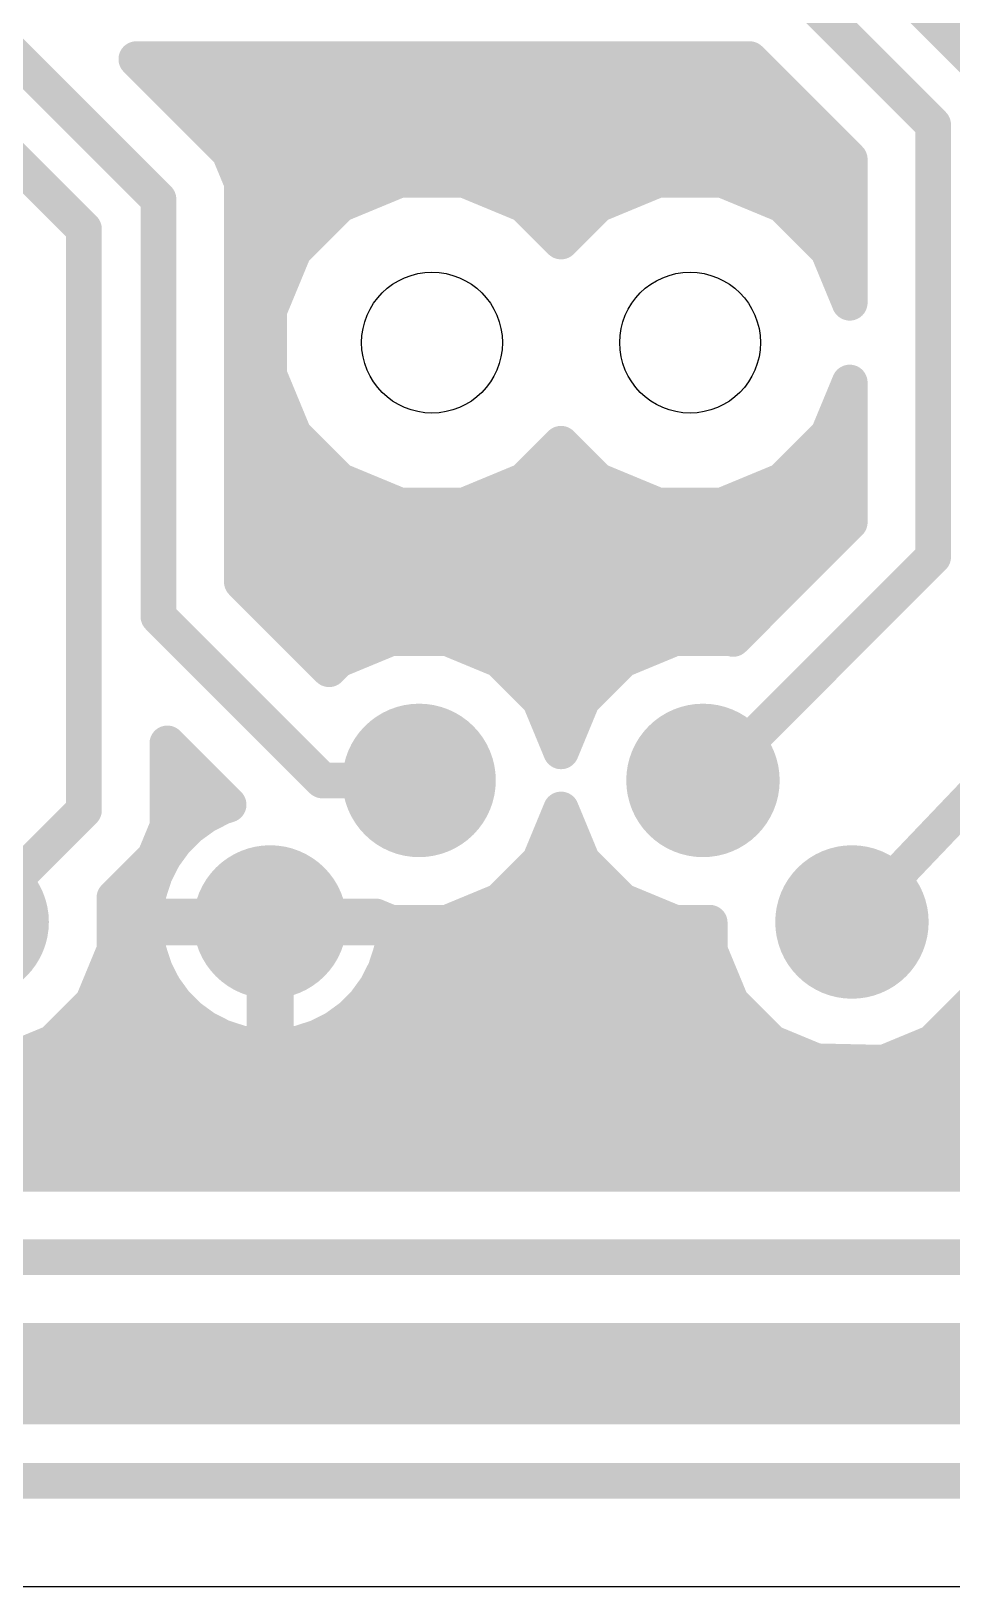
# Model space of a CAD drawing. Extents: x 0 to 68, y -7.3 to 12.7.
# Drawn here: x 34.98 to 42.83, y -7.25 to 6 of the extents above; entities that cross this region are included whole.
import ezdxf

# ---------------------------------------------------------------- set-up
doc = ezdxf.new("R2010")
doc.units = 0
for name, color, linetype in [('16', 175, 'CONTINUOUS'), ('17', 82, 'CONTINUOUS'), ('20', 7, 'CONTINUOUS')]:
    doc.layers.add(name, color=color, linetype=linetype)

# ---------------------------------------------------------------- blocks, each defined once
blk = doc.blocks.new('ROUNDP')
at = {"const_width": 0.5}
blk.add_lwpolyline([(0, -0.25, 1), (0, 0.25, 1), (0, -0.25)], format="xyb", dxfattribs=at)

msp = doc.modelspace()

# ---------------------------------------------------------------- linework, layer by layer
at = {"layer": '16', "const_width": 0.3048}
for points in [[(41.656, 7.112), (43.307, 5.461)], [(42.672, 5.207), (41.402, 6.477)], [(36.068, 4.572), (34.798, 5.842)], [(36.6709, 4.9749), (35.88, 5.7658)], [(35.88, 5.7658), (41.1074, 5.7658)], [(41.1074, 5.7658), (41.9608, 4.9124)], [(36.1594, 5.4864), (41.3868, 5.4864)], [(35.433, 4.318), (34.544, 5.207)], [(36.4642, 5.1816), (41.6916, 5.1816)], [(42.672, 1.524), (42.672, 5.207)], [(36.7792, 4.7135), (36.6709, 4.9749)], [(41.9608, 4.9124), (41.9608, 3.6902)], [(36.7115, 4.8768), (41.9608, 4.8768)], [(36.7792, 1.3106), (36.7792, 4.7135)], [(38.124, 4.7374), (37.6141, 4.5262)], [(38.676, 4.7374), (38.124, 4.7374)], [(39.1859, 4.5262), (38.676, 4.7374)], [(40.324, 4.7374), (39.8141, 4.5262)], [(40.876, 4.7374), (40.324, 4.7374)], [(41.3859, 4.5262), (40.876, 4.7374)], [(36.068, 1.016), (36.068, 4.572)], [(36.7792, 4.572), (37.7247, 4.572)], [(37.6141, 4.5262), (37.2238, 4.1359)], [(39.0753, 4.572), (39.9247, 4.572)], [(39.5, 4.2121), (39.1859, 4.5262)], [(39.8141, 4.5262), (39.5, 4.2121)], [(41.2753, 4.572), (41.9608, 4.572)], [(41.7762, 4.1359), (41.3859, 4.5262)], [(35.433, -0.635), (35.433, 4.318)], [(36.7792, 4.2672), (37.3551, 4.2672)], [(39.4449, 4.2672), (39.5551, 4.2672)], [(41.6449, 4.2672), (41.9608, 4.2672)], [(37.2238, 4.1359), (37.0126, 3.626)], [(41.9608, 3.6902), (41.7762, 4.1359)], [(36.7792, 3.9624), (37.152, 3.9624)], [(41.848, 3.9624), (41.9608, 3.9624)], [(36.7792, 3.6576), (37.0257, 3.6576)], [(37.0126, 3.626), (37.0126, 3.074)], [(36.7792, 3.3528), (37.0126, 3.3528)], [(36.7792, 3.048), (37.0234, 3.048)], [(37.0126, 3.074), (37.2238, 2.5641)], [(41.7762, 2.5641), (41.9608, 3.0098)], [(41.9608, 3.0098), (41.9608, 1.8186)], [(36.7792, 2.7432), (37.1496, 2.7432)], [(41.8504, 2.7432), (41.9608, 2.7432)], [(37.2238, 2.5641), (37.6141, 2.1738)], [(41.3859, 2.1738), (41.7762, 2.5641)], [(36.7792, 2.4384), (37.3495, 2.4384)], [(39.1859, 2.1738), (39.5, 2.4879)], [(39.4505, 2.4384), (39.5495, 2.4384)], [(39.5, 2.4879), (39.8141, 2.1738)], [(41.6505, 2.4384), (41.9608, 2.4384)], [(36.7792, 2.1336), (37.7112, 2.1336)], [(37.6141, 2.1738), (38.124, 1.9626)], [(38.676, 1.9626), (39.1859, 2.1738)], [(39.0888, 2.1336), (39.9112, 2.1336)], [(39.8141, 2.1738), (40.324, 1.9626)], [(40.876, 1.9626), (41.3859, 2.1738)], [(41.2888, 2.1336), (41.9608, 2.1336)], [(38.124, 1.9626), (38.676, 1.9626)], [(40.324, 1.9626), (40.876, 1.9626)], [(36.7792, 1.8288), (41.9608, 1.8288)], [(41.9608, 1.8186), (40.9673, 0.8251)], [(36.7792, 1.524), (41.6662, 1.524)], [(40.767, -0.381), (42.672, 1.524)], [(37.5228, 0.567), (36.7792, 1.3106)], [(39.497, 1.016), (39.497, 1.397)], [(36.8706, 1.2192), (41.3614, 1.2192)], [(37.465, -0.381), (36.068, 1.016)], [(37.1754, 0.9144), (41.0566, 0.9144)], [(38.0488, 0.8318), (37.603, 0.6472)], [(38.5312, 0.8318), (38.0488, 0.8318)], [(38.977, 0.6472), (38.5312, 0.8318)], [(40.4688, 0.8318), (40.023, 0.6472)], [(40.9512, 0.8318), (40.4688, 0.8318)], [(40.9673, 0.8251), (40.9512, 0.8318)], [(37.603, 0.6472), (37.5228, 0.567)], [(39.3182, 0.306), (38.977, 0.6472)], [(40.023, 0.6472), (39.6818, 0.306)], [(37.4802, 0.6096), (37.5654, 0.6096)], [(39.0146, 0.6096), (39.9854, 0.6096)], [(39.5, -0.133), (39.3182, 0.306)], [(39.3187, 0.3048), (39.6813, 0.3048)], [(39.6818, 0.306), (39.5, -0.133)], [(39.4449, 0), (39.5551, 0)], [(36.1442, -0.7765), (36.1442, -0.066)], [(36.1442, -0.066), (36.6658, -0.5876)], [(43.307, -0.197), (41.98, -1.5875)], [(36.1442, -0.3048), (36.383, -0.3048)], [(38.227, -0.381), (37.465, -0.381)], [(38.227, -0.381), (38.29, -0.381)], [(40.767, -0.381), (40.71, -0.381)], [(34.544, -1.524), (35.433, -0.635)], [(36.1442, -0.6096), (36.6035, -0.6096)], [(36.4642, -0.6806), (36.3292, -0.7787)], [(36.6129, -0.6048), (36.4642, -0.6806)], [(36.6658, -0.5876), (36.6129, -0.6048)], [(39.3182, -1.068), (39.5, -0.629)], [(39.5, -0.629), (39.6818, -1.068)], [(36.0359, -1.0379), (36.1442, -0.7765)], [(36.3292, -0.7787), (36.2112, -0.8967)], [(36.0871, -0.9144), (36.1983, -0.9144)], [(36.2112, -0.8967), (36.1131, -1.0317)], [(39.3818, -0.9144), (39.6182, -0.9144)], [(35.8359, -1.2379), (36.0359, -1.0379)], [(36.1131, -1.0317), (36.0373, -1.1804)], [(38.977, -1.4092), (39.3182, -1.068)], [(39.6818, -1.068), (40.023, -1.4092)], [(36.0373, -1.1804), (35.9857, -1.3392)], [(35.6928, -1.381), (35.8359, -1.2379)], [(35.8546, -1.2192), (36.0247, -1.2192)], [(35.9857, -1.3392), (35.9596, -1.504)], [(39.167, -1.2192), (39.833, -1.2192)], [(35.6928, -1.8287), (35.6928, -1.381)], [(38.5312, -1.5938), (38.977, -1.4092)], [(40.023, -1.4092), (40.4688, -1.5938)], [(35.6928, -1.524), (35.9596, -1.524)], [(35.9596, -1.504), (35.9596, -1.5399)], [(35.9596, -1.5399), (36.9724, -1.5399)], [(36.9724, -1.5399), (36.9724, -1.6351)], [(37.084, -3.048), (37.02, -1.5875)], [(37.0676, -1.6351), (37.0676, -1.5399)], [(37.0676, -1.5399), (37.9186, -1.5399)], [(37.9186, -1.5399), (38.0488, -1.5938)], [(38.0488, -1.5938), (38.5312, -1.5938)], [(38.6997, -1.524), (40.3003, -1.524)], [(40.4688, -1.5938), (40.7672, -1.5938)], [(40.7672, -1.5938), (40.7672, -1.8287)], [(36.9724, -1.6351), (35.9596, -1.6351)], [(35.9596, -1.6351), (35.9596, -1.671)], [(35.9596, -1.671), (35.9857, -1.8358)], [(36.9724, -2.6479), (36.9724, -1.6351)], [(36.9724, -1.6351), (37.0676, -1.6351)], [(37.0676, -1.6351), (37.0676, -2.6479)], [(38.0804, -1.6351), (37.0676, -1.6351)], [(38.0543, -1.8358), (38.0804, -1.671)], [(38.0804, -1.671), (38.0804, -1.6351)], [(35.5082, -2.2745), (35.6928, -1.8287)], [(35.6928, -1.8288), (35.9846, -1.8288)], [(35.9857, -1.8358), (36.0373, -1.9946)], [(36.9724, -1.8288), (37.0676, -1.8288)], [(38.0027, -1.9946), (38.0543, -1.8358)], [(38.0554, -1.8288), (40.7672, -1.8288)], [(40.7672, -1.8287), (40.9518, -2.2745)], [(36.0373, -1.9946), (36.1131, -2.1433)], [(37.9269, -2.1433), (38.0027, -1.9946)], [(35.5665, -2.1336), (36.1081, -2.1336)], [(36.9724, -2.1336), (37.0676, -2.1336)], [(37.9319, -2.1336), (40.8935, -2.1336)], [(36.1131, -2.1433), (36.2112, -2.2783)], [(37.8288, -2.2783), (37.9269, -2.1433)], [(35.167, -2.6157), (35.5082, -2.2745)], [(36.2112, -2.2783), (36.3292, -2.3963)], [(36.3292, -2.3963), (36.4642, -2.4944)], [(37.5758, -2.4944), (37.7108, -2.3963)], [(37.7108, -2.3963), (37.8288, -2.2783)], [(40.9518, -2.2745), (41.293, -2.6157)], [(42.667, -2.6157), (43.0082, -2.2745)], [(35.3443, -2.4384), (36.3871, -2.4384)], [(36.4642, -2.4944), (36.6129, -2.5702)], [(36.9724, -2.4384), (37.0676, -2.4384)], [(37.4271, -2.5702), (37.5758, -2.4944)], [(37.6529, -2.4384), (41.1157, -2.4384)], [(42.8443, -2.4384), (43.8871, -2.4384)], [(34.7212, -2.8003), (35.167, -2.6157)], [(36.83, -2.667), (35.3695, -3.2385)], [(36.6129, -2.5702), (36.7717, -2.6218)], [(36.7717, -2.6218), (36.9365, -2.6479)], [(36.83, -2.667), (42.545, -2.794)], [(36.9365, -2.6479), (36.9724, -2.6479)], [(37.0676, -2.6479), (37.1035, -2.6479)], [(37.1035, -2.6479), (37.2683, -2.6218)], [(37.2683, -2.6218), (37.4271, -2.5702)], [(41.293, -2.6157), (41.7388, -2.8003)], [(42.2212, -2.8003), (42.667, -2.6157)], [(28.702, -2.794), (35.179, -3.048)], [(34.8591, -2.7432), (41.6009, -2.7432)], [(41.7388, -2.8003), (42.2212, -2.8003)], [(42.3591, -2.7432), (49.0066, -2.7432)], [(42.545, -2.794), (44.577, -3.175)], [(14.3408, -3.048), (51.7873, -3.048)], [(35.179, -3.048), (35.3695, -3.2385)], [(35.3695, -3.2385), (37.084, -3.048)], [(14.6456, -3.3528), (49.1246, -3.3528)], [(14.9504, -3.6576), (48.7292, -3.6576)], [(48.653, -3.7338), (15.0266, -3.7338)], [(49.657, -4.445), (14.732, -4.445)], [(12.0706, -5.1816), (48.6784, -5.1816)], [(14.8735, -5.1562), (48.653, -5.1562)], [(11.7658, -5.4864), (49.002, -5.4864)], [(49.3699, -5.6388), (8.5496, -5.6388)], [(52.324, -5.715), (10.795, -5.715)], [(8.255, -6.35), (52.705, -6.35)]]:
    msp.add_lwpolyline(points, dxfattribs=at)
at = {"layer": '16', "const_width": 0.1524}
for points in [[(35.9339, 5.8197, 1), (35.8261, 5.7119)], [(35.88, 5.842, 1), (35.88, 5.6896)], [(41.1613, 5.8197, 1), (41.0535, 5.7119)], [(41.1074, 5.6896, 1), (41.1074, 5.842)], [(36.1594, 5.5626, 1), (36.1594, 5.4102)], [(41.3868, 5.4102, 1), (41.3868, 5.5626)], [(36.4642, 5.2578, 1), (36.4642, 5.1054)], [(41.6916, 5.1054, 1), (41.6916, 5.2578)], [(42.7482, 5.207, 1), (42.5958, 5.207)], [(42.6181, 5.1531, 1), (42.7259, 5.2609)], [(36.7413, 5.004, 1), (36.6005, 4.9457)], [(36.617, 4.921, 1), (36.7248, 5.0287)], [(42.037, 4.9124, 1), (41.8846, 4.9124)], [(41.9069, 4.8585, 1), (42.0147, 4.9663)], [(36.7115, 4.953, 1), (36.7115, 4.8006)], [(41.9608, 4.8006, 1), (41.9608, 4.953)], [(36.8554, 4.7135, 1), (36.703, 4.7135)], [(36.7088, 4.6843, 1), (36.8496, 4.7426)], [(38.124, 4.8136, 1), (38.124, 4.6612)], [(38.1532, 4.667, 1), (38.0949, 4.8078)], [(38.7051, 4.8078, 1), (38.6468, 4.667)], [(38.676, 4.6612, 1), (38.676, 4.8136)], [(40.324, 4.8136, 1), (40.324, 4.6612)], [(40.3532, 4.667, 1), (40.2949, 4.8078)], [(40.9051, 4.8078, 1), (40.8468, 4.667)], [(40.876, 4.6612, 1), (40.876, 4.8136)], [(36.1442, 4.572, 1), (35.9918, 4.572)], [(36.0141, 4.5181, 1), (36.1219, 4.6259)], [(36.7792, 4.6482, 1), (36.7792, 4.4958)], [(37.5849, 4.5966, 1), (37.6433, 4.4558)], [(37.668, 4.4723, 1), (37.5602, 4.5801)], [(37.7247, 4.4958, 1), (37.7247, 4.6482)], [(39.0753, 4.6482, 1), (39.0753, 4.4958)], [(39.2398, 4.5801, 1), (39.132, 4.4723)], [(39.1567, 4.4558, 1), (39.2151, 4.5966)], [(39.7849, 4.5966, 1), (39.8433, 4.4558)], [(39.868, 4.4723, 1), (39.7602, 4.5801)], [(39.9247, 4.4958, 1), (39.9247, 4.6482)], [(41.2753, 4.6482, 1), (41.2753, 4.4958)], [(41.4398, 4.5801, 1), (41.332, 4.4723)], [(41.3567, 4.4558, 1), (41.4151, 4.5966)], [(41.9608, 4.4958, 1), (41.9608, 4.6482)], [(35.5092, 4.318, 1), (35.3568, 4.318)], [(35.3791, 4.2641, 1), (35.4869, 4.3719)], [(36.7792, 4.3434, 1), (36.7792, 4.191)], [(37.3551, 4.191, 1), (37.3551, 4.3434)], [(39.4449, 4.3434, 1), (39.4449, 4.191)], [(39.5551, 4.191, 1), (39.5551, 4.3434)], [(41.6449, 4.3434, 1), (41.6449, 4.191)], [(41.9608, 4.191, 1), (41.9608, 4.3434)], [(37.1699, 4.1898, 1), (37.2777, 4.082)], [(37.2942, 4.1067, 1), (37.1534, 4.1651)], [(39.4461, 4.266, 1), (39.5539, 4.1582)], [(39.4461, 4.1582, 1), (39.5539, 4.266)], [(41.8466, 4.1651, 1), (41.7058, 4.1067)], [(41.7223, 4.082, 1), (41.8301, 4.1898)], [(36.7792, 4.0386, 1), (36.7792, 3.8862)], [(37.152, 3.8862, 1), (37.152, 4.0386)], [(41.848, 4.0386, 1), (41.848, 3.8862)], [(41.9608, 3.8862, 1), (41.9608, 4.0386)], [(36.7792, 3.7338, 1), (36.7792, 3.5814)], [(37.0888, 3.626, 1), (36.9364, 3.626)], [(36.9422, 3.6551, 1), (37.083, 3.5968)], [(37.0257, 3.5814, 1), (37.0257, 3.7338)], [(41.8846, 3.6902, 1), (42.037, 3.6902)], [(41.8904, 3.661, 1), (42.0312, 3.7193)], [(36.7792, 3.429, 1), (36.7792, 3.2766)], [(37.0126, 3.2766, 1), (37.0126, 3.429)], [(36.7792, 3.1242, 1), (36.7792, 2.9718)], [(37.083, 3.1032, 1), (36.9422, 3.0449)], [(37.0234, 2.9718, 1), (37.0234, 3.1242)], [(36.9364, 3.074, 1), (37.0888, 3.074)], [(42.037, 3.0098, 1), (41.8846, 3.0098)], [(42.0312, 2.9807, 1), (41.8904, 3.039)], [(36.7792, 2.8194, 1), (36.7792, 2.667)], [(37.1496, 2.667, 1), (37.1496, 2.8194)], [(41.8504, 2.8194, 1), (41.8504, 2.667)], [(41.9608, 2.667, 1), (41.9608, 2.8194)], [(37.2777, 2.618, 1), (37.1699, 2.5102)], [(37.1534, 2.5349, 1), (37.2942, 2.5933)], [(41.7058, 2.5933, 1), (41.8466, 2.5349)], [(41.8301, 2.5102, 1), (41.7223, 2.618)], [(36.7792, 2.5146, 1), (36.7792, 2.3622)], [(37.3495, 2.3622, 1), (37.3495, 2.5146)], [(39.4505, 2.5146, 1), (39.4505, 2.3622)], [(39.5539, 2.5418, 1), (39.4461, 2.434)], [(39.5539, 2.434, 1), (39.4461, 2.5418)], [(39.5495, 2.3622, 1), (39.5495, 2.5146)], [(41.6505, 2.5146, 1), (41.6505, 2.3622)], [(41.9608, 2.3622, 1), (41.9608, 2.5146)], [(36.7792, 2.2098, 1), (36.7792, 2.0574)], [(37.6433, 2.2442, 1), (37.5849, 2.1034)], [(37.5602, 2.1199, 1), (37.668, 2.2277)], [(37.7112, 2.0574, 1), (37.7112, 2.2098)], [(39.0888, 2.2098, 1), (39.0888, 2.0574)], [(39.132, 2.2277, 1), (39.2398, 2.1199)], [(39.2151, 2.1034, 1), (39.1567, 2.2442)], [(39.8433, 2.2442, 1), (39.7849, 2.1034)], [(39.7602, 2.1199, 1), (39.868, 2.2277)], [(39.9112, 2.0574, 1), (39.9112, 2.2098)], [(41.2888, 2.2098, 1), (41.2888, 2.0574)], [(41.332, 2.2277, 1), (41.4398, 2.1199)], [(41.4151, 2.1034, 1), (41.3567, 2.2442)], [(41.9608, 2.0574, 1), (41.9608, 2.2098)], [(38.124, 2.0388, 1), (38.124, 1.8864)], [(38.0949, 1.8922, 1), (38.1532, 2.033)], [(38.6468, 2.033, 1), (38.7051, 1.8922)], [(38.676, 1.8864, 1), (38.676, 2.0388)], [(40.324, 2.0388, 1), (40.324, 1.8864)], [(40.2949, 1.8922, 1), (40.3532, 2.033)], [(40.8468, 2.033, 1), (40.9051, 1.8922)], [(40.876, 1.8864, 1), (40.876, 2.0388)], [(36.7792, 1.905, 1), (36.7792, 1.7526)], [(41.8846, 1.8186, 1), (42.037, 1.8186)], [(42.0147, 1.7647, 1), (41.9069, 1.8725)], [(41.9608, 1.7526, 1), (41.9608, 1.905)], [(36.7792, 1.6002, 1), (36.7792, 1.4478)], [(41.6662, 1.4478, 1), (41.6662, 1.6002)], [(42.5958, 1.524, 1), (42.7482, 1.524)], [(42.7259, 1.4701, 1), (42.6181, 1.5779)], [(36.8331, 1.3645, 1), (36.7253, 1.2567)], [(39.5732, 1.397, 1), (39.4208, 1.397)], [(36.703, 1.3106, 1), (36.8554, 1.3106)], [(36.8706, 1.2954, 1), (36.8706, 1.143)], [(41.3614, 1.143, 1), (41.3614, 1.2954)], [(36.1219, 1.0699, 1), (36.0141, 0.9621)], [(35.9918, 1.016, 1), (36.1442, 1.016)], [(37.1754, 0.9906, 1), (37.1754, 0.8382)], [(39.4208, 1.016, 1), (39.5732, 1.016)], [(41.0566, 0.8382, 1), (41.0566, 0.9906)], [(38.0488, 0.908, 1), (38.0488, 0.7556)], [(38.0779, 0.7614, 1), (38.0196, 0.9022)], [(38.5604, 0.9022, 1), (38.5021, 0.7614)], [(38.5312, 0.7556, 1), (38.5312, 0.908)], [(40.4688, 0.908, 1), (40.4688, 0.7556)], [(40.4979, 0.7614, 1), (40.4396, 0.9022)], [(40.9804, 0.9022, 1), (40.9221, 0.7614)], [(40.9135, 0.879, 1), (41.0212, 0.7712)], [(40.9382, 0.7547, 1), (40.9965, 0.8955)], [(40.9512, 0.7556, 1), (40.9512, 0.908)], [(37.6569, 0.5933, 1), (37.5491, 0.701)], [(39.0309, 0.701, 1), (38.9231, 0.5933)], [(40.0769, 0.5933, 1), (39.9691, 0.701)], [(37.4802, 0.6858, 1), (37.4802, 0.5334)], [(37.4689, 0.6209, 1), (37.5767, 0.5131)], [(37.4689, 0.5131, 1), (37.5767, 0.6209)], [(37.5738, 0.7176, 1), (37.6322, 0.5768)], [(37.5654, 0.5334, 1), (37.5654, 0.6858)], [(39.0146, 0.6858, 1), (39.0146, 0.5334)], [(38.9478, 0.5768, 1), (39.0062, 0.7176)], [(39.9938, 0.7176, 1), (40.0522, 0.5768)], [(39.9854, 0.5334, 1), (39.9854, 0.6858)], [(39.3886, 0.3352, 1), (39.2478, 0.2768)], [(39.3187, 0.381, 1), (39.3187, 0.2286)], [(39.2643, 0.2521, 1), (39.372, 0.3599)], [(39.628, 0.3599, 1), (39.7357, 0.2521)], [(39.7522, 0.2768, 1), (39.6114, 0.3352)], [(39.6813, 0.2286, 1), (39.6813, 0.381)], [(39.4449, 0.0762, 1), (39.4449, -0.0762)], [(39.5551, -0.0762, 1), (39.5551, 0.0762)], [(36.2204, -0.066, 1), (36.068, -0.066)], [(36.1981, -0.0121, 1), (36.0903, -0.1199)], [(39.4296, -0.1038, 1), (39.5704, -0.1622)], [(39.4296, -0.1622, 1), (39.5704, -0.1038)], [(36.1442, -0.2286, 1), (36.1442, -0.381)], [(36.383, -0.381, 1), (36.383, -0.2286)], [(37.465, -0.3048, 1), (37.465, -0.4572)], [(37.4111, -0.4349, 1), (37.5189, -0.3271)], [(38.227, -0.3048, 1), (38.227, -0.4572)], [(38.227, -0.4572, 1), (38.227, -0.3048)], [(38.29, -0.4572, 1), (38.29, -0.3048)], [(40.71, -0.3048, 1), (40.71, -0.4572)], [(40.7131, -0.3271, 1), (40.8209, -0.4349)], [(40.767, -0.4572, 1), (40.767, -0.3048)], [(35.4869, -0.6889, 1), (35.3791, -0.5811)], [(36.1442, -0.5334, 1), (36.1442, -0.6858)], [(36.509, -0.7422, 1), (36.4194, -0.6189)], [(36.5894, -0.5323, 1), (36.6365, -0.6773)], [(36.6475, -0.6727, 1), (36.5784, -0.5369)], [(36.6035, -0.6858, 1), (36.6035, -0.5334)], [(36.6119, -0.6415, 1), (36.7197, -0.5337)], [(36.6894, -0.6601, 1), (36.6423, -0.5151)], [(39.5704, -0.5998, 1), (39.4296, -0.6582)], [(39.5704, -0.6582, 1), (39.4296, -0.5998)], [(35.3568, -0.635, 1), (35.5092, -0.635)], [(36.2146, -0.8056, 1), (36.0738, -0.7473)], [(36.2844, -0.717, 1), (36.374, -0.8403)], [(36.3831, -0.8326, 1), (36.2753, -0.7248)], [(36.4296, -0.6127, 1), (36.4988, -0.7485)], [(36.0871, -0.8382, 1), (36.0871, -0.9906)], [(36.068, -0.7765, 1), (36.2204, -0.7765)], [(36.1573, -0.8428, 1), (36.2651, -0.9506)], [(36.2728, -0.9415, 1), (36.1495, -0.8519)], [(36.1983, -0.9906, 1), (36.1983, -0.8382)], [(39.3818, -0.8382, 1), (39.3818, -0.9906)], [(39.6182, -0.9906, 1), (39.6182, -0.8382)], [(36.0898, -1.0917, 1), (35.982, -0.984)], [(36.0514, -0.9869, 1), (36.1747, -1.0765)], [(36.181, -1.0663, 1), (36.0452, -0.9971)], [(39.372, -1.1219, 1), (39.2643, -1.0141)], [(39.7357, -1.0141, 1), (39.628, -1.1219)], [(35.9655, -1.0087, 1), (36.1063, -1.067)], [(36.1098, -1.204, 1), (35.9648, -1.1569)], [(39.2478, -1.0388, 1), (39.3886, -1.0972)], [(39.6114, -1.0972, 1), (39.7522, -1.0388)], [(35.782, -1.184, 1), (35.8897, -1.2918)], [(35.8546, -1.143, 1), (35.8546, -1.2954)], [(35.8897, -1.2918, 1), (35.782, -1.184)], [(36.061, -1.3511, 1), (35.9104, -1.3273)], [(35.9694, -1.1459, 1), (36.1052, -1.215)], [(36.0247, -1.2954, 1), (36.0247, -1.143)], [(39.167, -1.143, 1), (39.167, -1.2954)], [(39.833, -1.2954, 1), (39.833, -1.143)], [(35.769, -1.381, 1), (35.6166, -1.381)], [(35.6389, -1.3271, 1), (35.7467, -1.4349)], [(35.9132, -1.3156, 1), (36.0582, -1.3627)], [(38.9231, -1.3553, 1), (39.0309, -1.463)], [(39.0062, -1.4796, 1), (38.9478, -1.3388)], [(40.0522, -1.3388, 1), (39.9938, -1.4796)], [(39.9691, -1.463, 1), (40.0769, -1.3553)], [(35.6928, -1.4478, 1), (35.6928, -1.6002)], [(36.0358, -1.504, 1), (35.8834, -1.504)], [(35.9596, -1.4637, 1), (35.9596, -1.6161)], [(35.8843, -1.4921, 1), (36.0349, -1.516)], [(35.9596, -1.6002, 1), (35.9596, -1.4478)], [(37.0486, -1.5399, 1), (36.8962, -1.5399)], [(37.0961, -1.5842, 1), (36.9439, -1.5908)], [(36.9724, -1.6161, 1), (36.9724, -1.4637)], [(37.1438, -1.5399, 1), (36.9914, -1.5399)], [(37.0676, -1.4637, 1), (37.0676, -1.6161)], [(37.9478, -1.4695, 1), (37.8895, -1.6103)], [(37.9186, -1.6161, 1), (37.9186, -1.4637)], [(38.0488, -1.5176, 1), (38.0488, -1.67)], [(38.0196, -1.6642, 1), (38.0779, -1.5234)], [(38.5021, -1.5234, 1), (38.5604, -1.6642)], [(38.5312, -1.67, 1), (38.5312, -1.5176)], [(38.6997, -1.4478, 1), (38.6997, -1.6002)], [(40.3003, -1.6002, 1), (40.3003, -1.4478)], [(40.4688, -1.5176, 1), (40.4688, -1.67)], [(40.4396, -1.6642, 1), (40.4979, -1.5234)], [(40.8434, -1.5938, 1), (40.691, -1.5938)], [(40.7672, -1.67, 1), (40.7672, -1.5176)], [(35.8834, -1.5399, 1), (36.0358, -1.5399)], [(35.9596, -1.5589, 1), (35.9596, -1.7113)], [(36.0358, -1.6351, 1), (35.8834, -1.6351)], [(36.0349, -1.659, 1), (35.8843, -1.6829)], [(37.0486, -1.6351, 1), (36.8962, -1.6351)], [(36.9724, -1.5589, 1), (36.9724, -1.7113)], [(36.8962, -1.6351, 1), (37.0486, -1.6351)], [(36.9724, -1.7113, 1), (36.9724, -1.5589)], [(37.1438, -1.6351, 1), (36.9914, -1.6351)], [(37.0676, -1.5589, 1), (37.0676, -1.7113)], [(36.9914, -1.6351, 1), (37.1438, -1.6351)], [(37.0676, -1.7113, 1), (37.0676, -1.5589)], [(38.1566, -1.6351, 1), (38.0042, -1.6351)], [(38.1557, -1.6829, 1), (38.0051, -1.659)], [(38.0804, -1.7113, 1), (38.0804, -1.5589)], [(41.9249, -1.5349, 1), (42.0351, -1.6401)], [(35.6928, -1.7526, 1), (35.6928, -1.905)], [(35.7632, -1.8579, 1), (35.6224, -1.7996)], [(35.8834, -1.671, 1), (36.0358, -1.671)], [(36.0582, -1.8123, 1), (35.9132, -1.8594)], [(35.9846, -1.905, 1), (35.9846, -1.7526)], [(36.9724, -1.7526, 1), (36.9724, -1.905)], [(37.0676, -1.905, 1), (37.0676, -1.7526)], [(38.0554, -1.7526, 1), (38.0554, -1.905)], [(38.1268, -1.8594, 1), (37.9818, -1.8123)], [(38.0042, -1.671, 1), (38.1566, -1.671)], [(40.8376, -1.7996, 1), (40.6968, -1.8579)], [(40.7672, -1.905, 1), (40.7672, -1.7526)], [(35.6166, -1.8287, 1), (35.769, -1.8287)], [(35.9104, -1.8477, 1), (36.061, -1.8239)], [(36.1052, -1.96, 1), (35.9694, -2.0291)], [(38.0706, -2.0291, 1), (37.9348, -1.96)], [(37.979, -1.8239, 1), (38.1295, -1.8477)], [(40.691, -1.8287, 1), (40.8434, -1.8287)], [(35.5665, -2.0574, 1), (35.5665, -2.2098)], [(35.9648, -2.0181, 1), (36.1098, -1.971)], [(36.1081, -2.2098, 1), (36.1081, -2.0574)], [(36.9724, -2.0574, 1), (36.9724, -2.2098)], [(37.0676, -2.2098, 1), (37.0676, -2.0574)], [(37.9319, -2.0574, 1), (37.9319, -2.2098)], [(37.9302, -1.971, 1), (38.0752, -2.0181)], [(40.8935, -2.2098, 1), (40.8935, -2.0574)], [(36.1747, -2.0985, 1), (36.0514, -2.1881)], [(36.0452, -2.1779, 1), (36.181, -2.1087)], [(37.859, -2.1087, 1), (37.9948, -2.1779)], [(37.9886, -2.1881, 1), (37.8653, -2.0985)], [(35.4378, -2.2453, 1), (35.5786, -2.3037)], [(35.562, -2.3284, 1), (35.4543, -2.2206)], [(36.2651, -2.2244, 1), (36.1573, -2.3322)], [(36.1495, -2.3231, 1), (36.2728, -2.2335)], [(36.374, -2.3347, 1), (36.2844, -2.458)], [(37.7556, -2.458, 1), (37.666, -2.3347)], [(37.7672, -2.2335, 1), (37.8905, -2.3231)], [(37.8827, -2.3322, 1), (37.7749, -2.2244)], [(41.0057, -2.2206, 1), (40.898, -2.3284)], [(40.8814, -2.3037, 1), (41.0222, -2.2453)], [(35.3443, -2.3622, 1), (35.3443, -2.5146)], [(36.2753, -2.4502, 1), (36.3831, -2.3424)], [(36.3871, -2.5146, 1), (36.3871, -2.3622)], [(36.4988, -2.4265, 1), (36.4296, -2.5623)], [(36.4194, -2.5561, 1), (36.509, -2.4328)], [(36.9724, -2.3622, 1), (36.9724, -2.5146)], [(37.0676, -2.5146, 1), (37.0676, -2.3622)], [(37.531, -2.4328, 1), (37.6206, -2.5561)], [(37.6104, -2.5623, 1), (37.5412, -2.4265)], [(37.6529, -2.3622, 1), (37.6529, -2.5146)], [(37.6569, -2.3424, 1), (37.7647, -2.4502)], [(41.1157, -2.5146, 1), (41.1157, -2.3622)], [(42.8443, -2.3622, 1), (42.8443, -2.5146)], [(35.1131, -2.5618, 1), (35.2209, -2.6695)], [(35.1962, -2.6861, 1), (35.1378, -2.5453)], [(36.6365, -2.4977, 1), (36.5894, -2.6427)], [(36.5784, -2.6381, 1), (36.6475, -2.5023)], [(36.7836, -2.5465, 1), (36.7598, -2.697)], [(36.7481, -2.6943, 1), (36.7952, -2.5493)], [(36.8317, -2.5908, 1), (36.8283, -2.7432)], [(36.8578, -2.738, 1), (36.8022, -2.596)], [(36.9365, -2.5717, 1), (36.9365, -2.7241)], [(36.9246, -2.7232, 1), (36.9485, -2.5726)], [(36.9724, -2.7241, 1), (36.9724, -2.5717)], [(37.0676, -2.5717, 1), (37.0676, -2.7241)], [(37.0915, -2.5726, 1), (37.1154, -2.7232)], [(37.1035, -2.7241, 1), (37.1035, -2.5717)], [(37.2448, -2.5493, 1), (37.2919, -2.6943)], [(37.2802, -2.697, 1), (37.2564, -2.5465)], [(37.3925, -2.5023, 1), (37.4616, -2.6381)], [(37.4506, -2.6427, 1), (37.4035, -2.4977)], [(41.3222, -2.5453, 1), (41.2638, -2.6861)], [(41.2391, -2.6695, 1), (41.3469, -2.5618)], [(42.6131, -2.5618, 1), (42.7209, -2.6695)], [(42.6962, -2.6861, 1), (42.6378, -2.5453)], [(36.8962, -2.6479, 1), (37.0486, -2.6479)], [(36.9914, -2.6479, 1), (37.1438, -2.6479)], [(41.6009, -2.8194, 1), (41.6009, -2.667)], [(41.7388, -2.7241, 1), (41.7388, -2.8765)], [(42.2212, -2.8765, 1), (42.2212, -2.7241)], [(42.3591, -2.667, 1), (42.3591, -2.8194)], [(42.559, -2.7191, 1), (42.531, -2.8689)], [(42.5433, -2.8702, 1), (42.5467, -2.7178)], [(41.7096, -2.8707, 1), (41.7679, -2.7299)], [(42.1921, -2.7299, 1), (42.2504, -2.8707)], [(35.2329, -2.9941, 1), (35.1251, -3.1019)], [(35.176, -3.1241, 1), (35.182, -2.9719)], [(37.0924, -3.1237, 1), (37.0756, -2.9723)], [(37.0079, -3.0513, 1), (37.1601, -3.0447)], [(35.3611, -3.1628, 1), (35.3779, -3.3142)], [(35.3417, -3.1675, 1), (35.3973, -3.3095)], [(35.3156, -3.2924, 1), (35.4234, -3.1846)]]:
    msp.add_lwpolyline(points, format="xyb", dxfattribs=at)
at = {"layer": '20'}
msp.add_line((68, -7.254), (0, -7.254), dxfattribs=at)
for centre in [(38.4, 3.35), (40.6, 3.35)]:
    msp.add_circle(centre, 0.6, dxfattribs=at)

# ---------------------------------------------------------------- block references
at = {"layer": '17', "xscale": 1.308, "yscale": 1.308, "rotation": 90}
for p in [(38.29, -0.381), (38.29, -0.381), (40.71, -0.381), (40.71, -0.381), (34.48, -1.5875), (34.48, -1.5875), (37.02, -1.5875), (37.02, -1.5875), (41.98, -1.5875), (41.98, -1.5875)]:
    msp.add_blockref('ROUNDP', p, dxfattribs=at)

doc.saveas('drawing.dxf')
